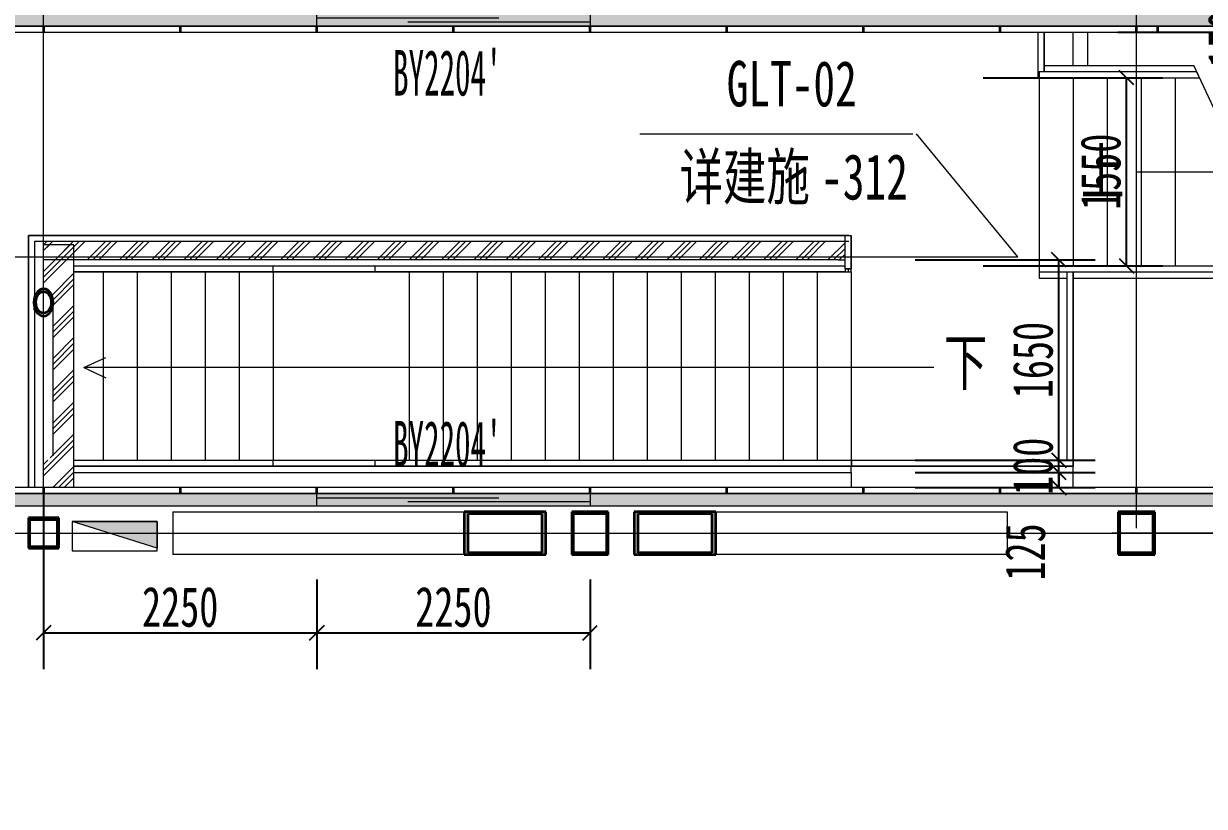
# Model space of a CAD drawing. Header units: millimetres. Extents: x 124696 to 347024, y 412631 to 564609.
# Drawn here: x 163007 to 172731, y 469852 to 476297 of the extents above; entities that cross this region are included whole.
import ezdxf

# ---------------------------------------------------------------- set-up
doc = ezdxf.new("R2010")
doc.units = ezdxf.units.MM
doc.header["$LTSCALE"] = 1500
doc.header["$MEASUREMENT"] = 0
doc.linetypes.add('二层平面图$0$划线 1mm', pattern=[2, 1, -1])
doc.linetypes.add('二层平面图$0$轴网线_12_3_3_3 mm', pattern=[21, 12, -3, 3, -3])
doc.layers.add('0-建筑底图', color=7, linetype='Continuous')
for name, color, linetype, lineweight in [('二层平面图$0$0-1', 7, 'Continuous', 5), ('二层平面图$0$A-FLOR-HRAL', 71, 'Continuous', 9), ('二层平面图$0$A-FLOR-STRS', 51, 'Continuous', 9), ('二层平面图$0$A-FLOR-STRS-IDEN-1', 2, 'Continuous', 15), ('二层平面图$0$A-FLOR-STRS-TXT', 51, 'Continuous', 9), ('二层平面图$0$A-LINE', 7, 'Continuous', 9), ('二层平面图$0$A-ROOF', 241, 'Continuous', 9), ('二层平面图$0$A-ROOF-GRID', 8, 'Continuous', 9), ('二层平面图$0$A-WALL-2', 170, 'Continuous', 20), ('二层平面图$0$A-WALL-CURT-PANEL-2', 7, 'Continuous', 9), ('二层平面图$0$A-WALL-CURT-PANEL-3', 140, 'Continuous', 9), ('二层平面图$0$A-WALL-CURT-STILE-2', 7, 'Continuous', 9), ('二层平面图$0$A-WALL-CURT-STILE-3', 7, 'Continuous', 9), ('二层平面图$0$A-WINDOW', 51, 'Continuous', 9), ('二层平面图$0$A-WINDOW-2', 51, '二层平面图$0$划线 1mm', 9), ('二层平面图$0$A-WINDOW-IDEN', 53, 'Continuous', 15), ('二层平面图$0$ANNO-DIMS', 3, 'Continuous', 15), ('二层平面图$0$ANNO-DOTE-1', 10, '二层平面图$0$轴网线_12_3_3_3 mm', 15), ('二层平面图$0$ANNO-TEXT', 7, 'Continuous', 15), ('二层平面图$0$E-FIRE-EQPM', 3, 'Continuous', 9), ('二层平面图$0$FLOR-PATT', 99, 'Continuous', 9), ('二层平面图$0$S-BEAM', 4, 'Continuous', 9), ('二层平面图$0$S-BEAM-1', 7, 'Continuous', 9), ('二层平面图$0$S-BEAM-2', 130, 'Continuous', 35), ('二层平面图$0$S-COLU-1', 250, 'Continuous', 5), ('二层平面图$0$S-COLU-2', 130, 'Continuous', 35), ('二层平面图$0$WALL-HATCH', 252, 'Continuous', 9)]:
    doc.layers.add(name, color=color, linetype=linetype, lineweight=lineweight)
doc.styles.add('二层平面图$0$黑体', font='simhei.ttf', dxfattribs={"width": 0.7, "height": 375})
doc.styles.add('二层平面图$0$黑体_5', font='simhei.ttf', dxfattribs={"width": 0.7, "height": 330})
doc.styles.add('二层平面图$0$黑体_6', font='simhei.ttf', dxfattribs={"width": 0.5, "height": 375})
doc.styles.add('二层平面图$0$黑体_B', font='', dxfattribs={"width": 0.7, "height": 375})
doc.styles.get('二层平面图$0$黑体_B').set_extended_font_data('SimHei', bold=True)
doc.dimstyles.new('二层平面图$0$直线_2_2mm_黑体_引线_文字在上', dxfattribs={"dimscale": 304.8, "dimtxt": 412.811453, "dimasz": 0.393701, "dimexe": 0.984252, "dimexo": 0.0625, "dimgap": 0.147638, "dimtad": 1, "dimdec": 0, "dimzin": 0, "dimdsep": 46, "dimtxsty": '二层平面图$0$黑体_5', "dimblk1": '二层平面图$0$_Oblique', "dimblk2": '二层平面图$0$_Oblique', "dimsah": 1, "dimcen": 0.09, "dimazin": 0, "dimtfac": 1, "dimtdec": 4, "dimtix": 1, "dimtmove": 0, "dimatfit": 3, "dimfxl": 3.937008, "dimfxlon": 1, "dimtvp": 1, "dimtolj": 1, "dimtzin": 0, "dimarcsym": 2})
doc.dimstyles.new('二层平面图$0$直线_2_2mm_黑体_引线_文字在上_2', dxfattribs={"dimscale": 304.8, "dimtxt": 412.811453, "dimasz": 0.393701, "dimexe": 0.984252, "dimexo": 0.0625, "dimgap": 0.147638, "dimtad": 1, "dimdec": 0, "dimzin": 0, "dimdsep": 46, "dimtxsty": '二层平面图$0$黑体_5', "dimblk1": '二层平面图$0$_Oblique', "dimblk2": '二层平面图$0$_Oblique', "dimsah": 1, "dimcen": 0.09, "dimazin": 0, "dimtfac": 1, "dimtdec": 4, "dimtix": 1, "dimtmove": 2, "dimatfit": 3, "dimfxl": 3.937008, "dimfxlon": 1, "dimtvp": 1, "dimtolj": 1, "dimtzin": 0, "dimarcsym": 2})
doc.dimstyles.new('二层平面图$0$直线_2_2mm_黑体_引线_文字在上_3', dxfattribs={"dimscale": 304.8, "dimtxt": 412.811453, "dimasz": 0.393701, "dimexe": 0.984252, "dimexo": 0.0625, "dimgap": 0.147638, "dimtad": 1, "dimdec": 0, "dimzin": 0, "dimdsep": 46, "dimtxsty": '二层平面图$0$黑体_5', "dimblk1": '二层平面图$0$_Oblique', "dimblk2": '二层平面图$0$_Oblique', "dimsah": 1, "dimcen": 0.09, "dimazin": 0, "dimtfac": 1, "dimtdec": 4, "dimtix": 1, "dimtmove": 0, "dimatfit": 3, "dimfxl": 3.937008, "dimfxlon": 1, "dimtvp": 1, "dimtolj": 1, "dimtzin": 0, "dimarcsym": 2})
pattern_1 = [(45, (0, 0), (-132.5825, 132.5825), []), (45, (46.88, 0), (0, 265.165), []), (45, (-46.88, 0), (0, 265.165), [])]

# ---------------------------------------------------------------- blocks, each defined once
blk = doc.blocks.new('二层平面图$0$S-梁-钢-箱形1 - _-300x350x14x14-V38-104-2F')
at = {"layer": '二层平面图$0$S-BEAM-1'}
h = blk.add_hatch(color=256, dxfattribs=at)
h.paths.add_polyline_path([(23535.4, 15575), (23535.4, 15925), (22864.6, 15925), (22864.6, 15575)])
h.paths.add_polyline_path([(23504.1, 15589), (22895.9, 15589), (22895.9, 15911), (23504.1, 15911), (23504.1, 15614)])
for p, q in [((23535.4, 15925), (25935.4, 15925)), ((25935.4, 15575), (23535.4, 15575))]:
    blk.add_line(p, q, dxfattribs=at)
at = {"layer": '二层平面图$0$S-BEAM-2'}
for p, q in [((23535.4, 15925), (22864.6, 15925)), ((22864.6, 15925), (22864.6, 15575)), ((22895.9, 15589), (22895.9, 15911)), ((22895.9, 15911), (23504.1, 15911)), ((23504.1, 15911), (23504.1, 15589)), ((23535.4, 15575), (23535.4, 15925)), ((22864.6, 15575), (23535.4, 15575)), ((23504.1, 15589), (22895.9, 15589))]:
    blk.add_line(p, q, dxfattribs=at)
blk = doc.blocks.new('二层平面图$0$S-梁-钢-箱形1 - _-300x350x14x14-V39-104-2F')
at = {"layer": '二层平面图$0$S-BEAM-1'}
h = blk.add_hatch(color=256, dxfattribs=at)
h.paths.add_polyline_path([(22135.4, 15575), (22135.4, 15925), (21464.6, 15925), (21464.6, 15575)])
h.paths.add_polyline_path([(22104.1, 15589), (21495.9, 15589), (21495.9, 15911), (22104.1, 15911), (22104.1, 15614)])
for p, q in [((19064.6, 15925), (21464.6, 15925)), ((21464.6, 15575), (19064.6, 15575))]:
    blk.add_line(p, q, dxfattribs=at)
at = {"layer": '二层平面图$0$S-BEAM-2'}
for p, q in [((22135.4, 15925), (21464.6, 15925)), ((21464.6, 15925), (21464.6, 15575)), ((21495.9, 15589), (21495.9, 15911)), ((21495.9, 15911), (22104.1, 15911)), ((22104.1, 15911), (22104.1, 15589)), ((22135.4, 15575), (22135.4, 15925)), ((21464.6, 15575), (22135.4, 15575)), ((22104.1, 15589), (21495.9, 15589))]:
    blk.add_line(p, q, dxfattribs=at)
blk = doc.blocks.new('二层平面图$0$S-梁-钢-圆管 - P-159x16-2198884-104-2F')
at = {"layer": '二层平面图$0$S-BEAM-1'}
h = blk.add_hatch(color=256, dxfattribs=at)
h.paths.add_polyline_path([(18000, 17537.6), (18017.7, 17540.4), (18034.5, 17548.7), (18049.6, 17562.1), (18062.2, 17579.9), (18071.6, 17601.2), (18077.5, 17625), (18079.5, 17650), (18077.5, 17675), (18071.6, 17698.8), (18062.2, 17720.1), (18049.6, 17737.9), (18034.5, 17751.3), (18017.7, 17759.6), (18000, 17762.4), (17982.3, 17759.6), (17965.5, 17751.3), (17950.4, 17737.9), (17937.8, 17720.1), (17928.4, 17698.8), (17922.5, 17675), (17920.5, 17650), (17922.5, 17625), (17928.4, 17601.2), (17937.8, 17579.9), (17950.4, 17562.1), (17965.5, 17548.7), (17982.3, 17540.4)])
h.paths.add_polyline_path([(18000, 17560.2), (17985.9, 17562.4), (17972.4, 17569.1), (17960.4, 17579.8), (17950.4, 17594), (17942.8, 17611), (17938.1, 17630), (17936.5, 17650), (17938.1, 17670), (17942.8, 17689), (17950.4, 17706), (17960.4, 17720.2), (17972.4, 17730.9), (17985.9, 17737.6), (18000, 17739.8), (18014.1, 17737.6), (18027.6, 17730.9), (18039.6, 17720.2), (18049.6, 17706), (18057.2, 17689), (18061.9, 17670), (18063.5, 17650), (18061.9, 17630), (18057.2, 17611), (18049.6, 17594), (18039.6, 17579.8), (18027.6, 17569.1), (18014.1, 17562.4)])
for p, q in [((17920.5, 17650), (17920.5, 17586.5)), ((18079.5, 16386.5), (18079.5, 17650))]:
    blk.add_line(p, q, dxfattribs=at)
at = {"layer": '二层平面图$0$S-BEAM-2', "flags": 128}
for points in [[(18079.5, 17650), (18077.5, 17675), (18071.6, 17698.8), (18062.2, 17720.1), (18049.6, 17737.9), (18034.5, 17751.3), (18017.7, 17759.6), (18000, 17762.4), (17982.3, 17759.6), (17965.5, 17751.3), (17950.4, 17737.9), (17937.8, 17720.1), (17928.4, 17698.8), (17922.5, 17675), (17920.5, 17650)], [(17936.5, 17650), (17938.1, 17670), (17942.8, 17689), (17950.4, 17706), (17960.4, 17720.2), (17972.4, 17730.9), (17985.9, 17737.6), (18000, 17739.8), (18014.1, 17737.6), (18027.6, 17730.9), (18039.6, 17720.2), (18049.6, 17706), (18057.2, 17689), (18061.9, 17670), (18063.5, 17650)], [(17920.5, 17650), (17922.5, 17625), (17928.4, 17601.2), (17937.8, 17579.9), (17950.4, 17562.1), (17965.5, 17548.7), (17982.3, 17540.4), (18000, 17537.6), (18017.7, 17540.4), (18034.5, 17548.7), (18049.6, 17562.1), (18062.2, 17579.9), (18071.6, 17601.2), (18077.5, 17625), (18079.5, 17650)], [(18063.5, 17650), (18061.9, 17630), (18057.2, 17611), (18049.6, 17594), (18039.6, 17579.8), (18027.6, 17569.1), (18014.1, 17562.4), (18000, 17560.2), (17985.9, 17562.4), (17972.4, 17569.1), (17960.4, 17579.8), (17950.4, 17594), (17942.8, 17611), (17938.1, 17630), (17936.5, 17650)]]:
    blk.add_lwpolyline(points, dxfattribs=at)
blk = doc.blocks.new('二层平面图$0$SHS-Structure-Center_rvt-1-104-2F')
at = {"layer": '二层平面图$0$S-COLU-1'}
h = blk.add_hatch(color=256, dxfattribs=at)
h.paths.add_polyline_path([(18125, 15625), (18125, 15875), (17875, 15875), (17875, 15625)])
h.paths.add_polyline_path([(18113, 15637), (17887, 15637), (17887, 15863), (18113, 15863)])
h = blk.add_hatch(color=256, dxfattribs=at)
h.paths.add_polyline_path([(22650, 15575), (22650, 15925), (22350, 15925), (22350, 15575)])
h.paths.add_polyline_path([(22636, 15589), (22364, 15589), (22364, 15911), (22636, 15911), (22636, 15614)])
h = blk.add_hatch(color=256, dxfattribs=at)
h.paths.add_polyline_path([(27150, 15575), (27150, 15925), (26850, 15925), (26850, 15575)])
h.paths.add_polyline_path([(27136, 15589), (26864, 15589), (26864, 15911), (27136, 15911), (27136, 15614)])
at = {"layer": '二层平面图$0$S-COLU-2'}
for p, q in [((18125, 15875), (17875, 15875)), ((17875, 15875), (17875, 15625)), ((17887, 15863), (18113, 15863)), ((17887, 15637), (17887, 15863)), ((18113, 15863), (18113, 15637)), ((18125, 15625), (18125, 15875)), ((22650, 15925), (22350, 15925)), ((22350, 15925), (22350, 15575)), ((22364, 15911), (22636, 15911)), ((22364, 15589), (22364, 15911)), ((22636, 15911), (22636, 15589)), ((22650, 15575), (22650, 15925)), ((27150, 15925), (26850, 15925)), ((26850, 15925), (26850, 15575)), ((26864, 15911), (27136, 15911)), ((26864, 15589), (26864, 15911)), ((27136, 15911), (27136, 15589)), ((27150, 15575), (27150, 15925)), ((17875, 15625), (18125, 15625)), ((18113, 15637), (17887, 15637)), ((22350, 15575), (22650, 15575)), ((22636, 15589), (22364, 15589)), ((26850, 15575), (27150, 15575)), ((27136, 15589), (26864, 15589))]:
    blk.add_line(p, q, dxfattribs=at)
at = {"layer": '二层平面图$0$S-BEAM'}
for name in ['二层平面图$0$S-梁-钢-圆管 - P-159x16-2198884-104-2F', '二层平面图$0$S-梁-钢-箱形1 - _-300x350x14x14-V39-104-2F', '二层平面图$0$S-梁-钢-箱形1 - _-300x350x14x14-V38-104-2F']:
    blk.add_blockref(name, (0, 0), dxfattribs=at)
blk = doc.blocks.new('二层平面图$0$顶部扶栏类型 - 顶部扶栏_内部_-2835096-104-2F')
at = {"layer": '二层平面图$0$A-FLOR-HRAL'}
for p, q in [((18250, 16350), (19890, 16350)), ((19890, 16300), (19890, 16350)), ((19890, 16350), (20730, 16350)), ((20730, 16300), (20730, 16350)), ((20730, 16350), (24650, 16350)), ((24650, 16350), (24650, 16300)), ((19890, 16300), (18250, 16300)), ((20730, 16300), (19890, 16300)), ((24650, 16300), (20730, 16300))]:
    blk.add_line(p, q, dxfattribs=at)
blk = doc.blocks.new('二层平面图$0$顶部扶栏类型 - 顶部扶栏_内部_-V35-104-2F')
at = {"layer": '二层平面图$0$A-FLOR-HRAL'}
for p, q in [((18250, 16350), (19890, 16350)), ((19890, 16350), (20730, 16350)), ((20730, 16350), (24650, 16350)), ((24650, 16350), (24650, 16300)), ((18250, 16300), (19890, 16300)), ((19890, 16300), (20730, 16300)), ((20730, 16300), (24650, 16300))]:
    blk.add_line(p, q, dxfattribs=at)
blk = doc.blocks.new('二层平面图$0$顶部扶栏类型 - 顶部扶栏_内部_-2835114-104-2F')
at = {"layer": '二层平面图$0$A-FLOR-HRAL'}
for p, q in [((24600, 18200), (24650, 18200)), ((24600, 17925), (24600, 18200)), ((24650, 18200), (24650, 17925)), ((18250, 17950), (19890, 17950)), ((19890, 17900), (18250, 17900)), ((19890, 17900), (19890, 17950)), ((19890, 17950), (20730, 17950)), ((20730, 17900), (19890, 17900)), ((20730, 17900), (20730, 17950)), ((20730, 17950), (24600, 17950)), ((24600, 17900), (20730, 17900)), ((24650, 17925), (24600, 17925)), ((24600, 17925), (24600, 17900))]:
    blk.add_line(p, q, dxfattribs=at)
blk = doc.blocks.new('二层平面图$0$顶部扶栏类型 - 顶部扶栏_内部_-V36-104-2F')
at = {"layer": '二层平面图$0$A-FLOR-HRAL'}
for p, q in [((24600, 18200), (24650, 18200)), ((24600, 17925), (24600, 18200)), ((24650, 17925), (24650, 18200)), ((18250, 17950), (19890, 17950)), ((18250, 17900), (19890, 17900)), ((19890, 17950), (20730, 17950)), ((19890, 17900), (20730, 17900)), ((20730, 17950), (24600, 17950)), ((20730, 17900), (24625, 17900)), ((24600, 17925), (24650, 17925)), ((24625, 17925), (24625, 17900))]:
    blk.add_line(p, q, dxfattribs=at)
blk = doc.blocks.new('二层平面图$0$系统嵌板 - 白色艾特板-12946034-104-2F')
at = {"layer": '二层平面图$0$A-WALL-CURT-PANEL-3'}
for p, q in [((556.5, 0), (-560.5, 0)), ((-560.5, 0), (-560.5, -50)), ((556.5, -50), (556.5, 0)), ((-560.5, -50), (556.5, -50))]:
    blk.add_line(p, q, dxfattribs=at)
blk = doc.blocks.new('二层平面图$0$系统嵌板 - 白色艾特板-12946023-104-2F')
at = {"layer": '二层平面图$0$A-WALL-CURT-PANEL-3'}
for p, q in [((556.5, 0), (-560.5, 0)), ((-560.5, 0), (-560.5, -50)), ((556.5, -50), (556.5, 0)), ((-560.5, -50), (556.5, -50))]:
    blk.add_line(p, q, dxfattribs=at)
blk = doc.blocks.new('二层平面图$0$系统嵌板 - 白色艾特板-12945959-104-2F')
at = {"layer": '二层平面图$0$A-WALL-CURT-PANEL-3'}
for p, q in [((556.5, 0), (-560.5, 0)), ((-560.5, 0), (-560.5, -50)), ((556.5, -50), (556.5, 0)), ((-560.5, -50), (556.5, -50))]:
    blk.add_line(p, q, dxfattribs=at)
blk = doc.blocks.new('二层平面图$0$系统嵌板 - 白色艾特板-12946076-104-2F')
at = {"layer": '二层平面图$0$A-WALL-CURT-PANEL-3'}
for p, q in [((556.5, 0), (-560.5, 0)), ((-560.5, 0), (-560.5, -50)), ((556.5, -50), (556.5, 0)), ((-560.5, -50), (556.5, -50))]:
    blk.add_line(p, q, dxfattribs=at)
blk = doc.blocks.new('二层平面图$0$系统嵌板 - 白色艾特板-12946067-104-2F')
at = {"layer": '二层平面图$0$A-WALL-CURT-PANEL-3'}
for p, q in [((556.5, 0), (-560.5, 0)), ((-560.5, 0), (-560.5, -50)), ((556.5, -50), (556.5, 0)), ((-560.5, -50), (556.5, -50))]:
    blk.add_line(p, q, dxfattribs=at)
blk = doc.blocks.new('二层平面图$0$系统嵌板 - 白色艾特板-12946066-104-2F')
at = {"layer": '二层平面图$0$A-WALL-CURT-PANEL-3'}
for p, q in [((556.5, 0), (-560.5, 0)), ((-560.5, 0), (-560.5, -50)), ((556.5, -50), (556.5, 0)), ((-560.5, -50), (556.5, -50))]:
    blk.add_line(p, q, dxfattribs=at)
blk = doc.blocks.new('二层平面图$0$顶部扶栏类型 - 顶部扶栏_内部_-3025966-104-2F')
at = {"layer": '二层平面图$0$A-FLOR-HRAL'}
for p, q in [((26430, 16350), (26430, 17900)), ((26480, 17900), (26480, 16300)), ((24654, 16300), (24654, 16350)), ((24654, 16350), (26430, 16350)), ((26480, 16300), (24654, 16300))]:
    blk.add_line(p, q, dxfattribs=at)
blk = doc.blocks.new('二层平面图$0$顶部扶栏类型 - 顶部扶栏_内部_-V97-104-2F')
at = {"layer": '二层平面图$0$A-FLOR-HRAL'}
for p, q in [((26430, 16350), (26430, 17900)), ((26480, 16300), (26480, 17900)), ((24654, 16350), (24654, 16300)), ((24654, 16350), (26430, 16350)), ((24654, 16300), (26480, 16300))]:
    blk.add_line(p, q, dxfattribs=at)
blk = doc.blocks.new('二层平面图$0$系统嵌板 - 白色艾特板-12945317-104-2F')
at = {"layer": '二层平面图$0$A-WALL-CURT-PANEL-3'}
for p, q in [((385.5, 0), (-556.5, 0)), ((-556.5, 0), (-556.5, -50)), ((385.5, -50), (385.5, 0)), ((-556.5, -50), (385.5, -50))]:
    blk.add_line(p, q, dxfattribs=at)
blk = doc.blocks.new('二层平面图$0$系统嵌板 - 白色艾特板-12945366-104-2F')
at = {"layer": '二层平面图$0$A-WALL-CURT-PANEL-3'}
for p, q in [((558.5, 0), (-558.5, 0)), ((-558.5, 0), (-558.5, -50)), ((558.5, -50), (558.5, 0)), ((-558.5, -50), (558.5, -50))]:
    blk.add_line(p, q, dxfattribs=at)
blk = doc.blocks.new('二层平面图$0$系统嵌板 - 白色艾特板-12945409-104-2F')
at = {"layer": '二层平面图$0$A-WALL-CURT-PANEL-3'}
for p, q in [((558.5, 0), (-558.5, 0)), ((-558.5, 0), (-558.5, -50)), ((558.5, -50), (558.5, 0)), ((-558.5, -50), (558.5, -50))]:
    blk.add_line(p, q, dxfattribs=at)
blk = doc.blocks.new('二层平面图$0$矩形竖梃 - 8 x 50 mm 蜂窝铝板幕墙开缝-12946053-104-2F')
at = {"layer": '二层平面图$0$A-WALL-CURT-STILE-3'}
for p, q in [((-4, 50), (4, 50)), ((-4, 0), (-4, 50)), ((4, 0), (-4, 0)), ((4, 50), (4, 0))]:
    blk.add_line(p, q, dxfattribs=at)
blk = doc.blocks.new('二层平面图$0$矩形竖梃 - 8 x 50 mm 蜂窝铝板幕墙开缝-12945343-104-2F')
at = {"layer": '二层平面图$0$A-WALL-CURT-STILE-3'}
for p, q in [((-4, 50), (4, 50)), ((-4, 0), (-4, 50)), ((4, 0), (-4, 0)), ((4, 50), (4, 0))]:
    blk.add_line(p, q, dxfattribs=at)
blk = doc.blocks.new('二层平面图$0$系统嵌板 - 白色艾特板-12945405-104-2F')
at = {"layer": '二层平面图$0$A-WALL-CURT-PANEL-3'}
for p, q in [((273, 0), (-273, 0)), ((-273, 0), (-273, -50)), ((273, -50), (273, 0)), ((-273, -50), (273, -50))]:
    blk.add_line(p, q, dxfattribs=at)
blk = doc.blocks.new('二层平面图$0$顶部扶栏类型 - 顶部扶栏_内部_-5228973-104-2F')
at = {"layer": '二层平面图$0$A-FLOR-HRAL'}
for p, q in [((17875, 16125), (17875, 18000)), ((17925, 18000), (17925, 16125)), ((17925, 16125), (17875, 16125))]:
    blk.add_line(p, q, dxfattribs=at)
blk = doc.blocks.new('二层平面图$0$顶部扶栏类型 - 顶部扶栏_内部_-V153-104-2F')
at = {"layer": '二层平面图$0$A-FLOR-HRAL'}
for p, q in [((17875, 18000), (17875, 16125)), ((17925, 18000), (17925, 16125)), ((17925, 16125), (17875, 16125))]:
    blk.add_line(p, q, dxfattribs=at)
blk = doc.blocks.new('二层平面图$0$顶部扶栏类型 - 顶部扶栏_内部_-5229092-104-2F')
at = {"layer": '二层平面图$0$A-FLOR-HRAL'}
for p, q in [((17875, 18200), (24630, 18200)), ((17875, 18000), (17875, 18200)), ((24630, 18150), (17925, 18150)), ((17925, 18150), (17925, 18000))]:
    blk.add_line(p, q, dxfattribs=at)
blk = doc.blocks.new('二层平面图$0$顶部扶栏类型 - 顶部扶栏_内部_-V154-104-2F')
at = {"layer": '二层平面图$0$A-FLOR-HRAL'}
for p, q in [((17875, 18200), (17875, 18000)), ((24630, 18200), (17875, 18200)), ((17925, 18150), (17925, 18000)), ((24630, 18150), (17925, 18150))]:
    blk.add_line(p, q, dxfattribs=at)
blk = doc.blocks.new('二层平面图$0$系统嵌板 - 白色艾特板-12946065-104-2F')
at = {"layer": '二层平面图$0$A-WALL-CURT-PANEL-3'}
for p, q in [((556.5, 0), (-560.5, 0)), ((-560.5, 0), (-560.5, -50)), ((556.5, -50), (556.5, 0)), ((-560.5, -50), (556.5, -50))]:
    blk.add_line(p, q, dxfattribs=at)
blk = doc.blocks.new('二层平面图$0$系统嵌板 - 白色艾特板-12946036-104-2F')
at = {"layer": '二层平面图$0$A-WALL-CURT-PANEL-3'}
for p, q in [((556.5, 0), (-560.5, 0)), ((-560.5, 0), (-560.5, -50)), ((556.5, -50), (556.5, 0)), ((-560.5, -50), (556.5, -50))]:
    blk.add_line(p, q, dxfattribs=at)
blk = doc.blocks.new('二层平面图$0$矩形竖梃 - 8 x 50 mm 蜂窝铝板幕墙开缝-12946020-104-2F')
at = {"layer": '二层平面图$0$A-WALL-CURT-STILE-3'}
for p, q in [((-4, 50), (4, 50)), ((-4, 0), (-4, 50)), ((4, 0), (-4, 0)), ((4, 50), (4, 0))]:
    blk.add_line(p, q, dxfattribs=at)
blk = doc.blocks.new('二层平面图$0$矩形竖梃 - 8 x 50 mm 蜂窝铝板幕墙开缝-12945953-104-2F')
at = {"layer": '二层平面图$0$A-WALL-CURT-STILE-3'}
for p, q in [((-4, 50), (4, 50)), ((-4, 0), (-4, 50)), ((4, 0), (-4, 0)), ((4, 50), (4, 0))]:
    blk.add_line(p, q, dxfattribs=at)
blk = doc.blocks.new('二层平面图$0$顶部扶栏类型 - 顶部扶栏_内部_-6947601-104-2F')
at = {"layer": '二层平面图$0$A-FLOR-HRAL'}
for p, q in [((26190, 19875), (26240, 19875)), ((26190, 19500), (26190, 19875)), ((26240, 19875), (26240, 19550)), ((26200, 19500), (26190, 19500))]:
    blk.add_line(p, q, dxfattribs=at)
blk = doc.blocks.new('二层平面图$0$顶部扶栏类型 - 顶部扶栏_内部_-V180-104-2F')
at = {"layer": '二层平面图$0$A-FLOR-HRAL'}
for p, q in [((26190, 19875), (26240, 19875)), ((26190, 19500), (26190, 19875)), ((26240, 19550), (26240, 19875)), ((26190, 19500), (26200, 19500))]:
    blk.add_line(p, q, dxfattribs=at)
blk = doc.blocks.new('二层平面图$0$顶部扶栏类型 - 顶部扶栏_内部_-6972312-104-2F')
at = {"layer": '二层平面图$0$A-FLOR-HRAL'}
for p, q in [((26200, 19550), (26200, 19500)), ((26200, 19550), (27495.3, 19550)), ((27518.6, 19500), (27495.3, 19550)), ((26200, 19500), (27518.6, 19500))]:
    blk.add_line(p, q, dxfattribs=at)
blk = doc.blocks.new('二层平面图$0$顶部扶栏类型 - 顶部扶栏_内部_-6972324-104-2F')
at = {"layer": '二层平面图$0$A-FLOR-HRAL'}
for p, q in [((26200, 17950), (26200, 17900)), ((26200, 17950), (28241.4, 17950)), ((26200, 17900), (28264.7, 17900)), ((28264.7, 17900), (28241.4, 17950))]:
    blk.add_line(p, q, dxfattribs=at)
blk = doc.blocks.new('二层平面图$0$吊顶收边 - 吊顶收边-12102190-104-2F')
at = {"layer": '二层平面图$0$A-ROOF-GRID'}
h = blk.add_hatch(dxfattribs=at)
h.set_pattern_fill('FP_47', color=256, style=0, pattern_type=2)
h.set_pattern_definition(pattern_1)
h.paths.add_polyline_path([(18250, 16125), (18250, 18125), (18000, 18125), (18000, 17762.4), (18020.6, 17758.2), (18034.5, 17751.3), (18049.6, 17737.8), (18063.5, 17717.1), (18071.6, 17698.8), (18077.9, 17670), (18079.5, 17630), (18078.8, 16440.8), (18074.9, 16413.7), (18066.4, 16388.8), (18053.9, 16367.5), (18037.9, 16351.3), (18017.7, 16340.7), (18000, 16337.4), (18000, 16125), (18246.3, 16125)])
at = {"layer": '二层平面图$0$A-LINE'}
for p, q in [((18250, 18125), (18000, 18125)), ((18000, 17762.4), (18000, 18125)), ((18250, 16125), (18250, 18125)), ((18000, 16125), (18000, 16337.4))]:
    blk.add_line(p, q, dxfattribs=at)
blk = doc.blocks.new('二层平面图$0$系统嵌板 - 白色艾特板-12945367-104-2F')
at = {"layer": '二层平面图$0$A-WALL-CURT-PANEL-3'}
for p, q in [((83.5, 0), (-83.5, 0)), ((-83.5, 0), (-83.5, -50)), ((83.5, -50), (83.5, 0)), ((-83.5, -50), (83.5, -50))]:
    blk.add_line(p, q, dxfattribs=at)
blk = doc.blocks.new('二层平面图$0$A-金属百叶 - BY2204_-12935238-104-2F')
at = {"layer": '二层平面图$0$A-WINDOW'}
for p, q in [((-1125, -50), (-1125, 50)), ((1125, 50), (1125, -50))]:
    blk.add_line(p, q, dxfattribs=at)
at = {"layer": '二层平面图$0$A-WINDOW-2'}
for p, q in [((-1125, 16.7), (1125, 16.7)), ((1125, -16.7), (-1125, -16.7))]:
    blk.add_line(p, q, dxfattribs=at)
blk = doc.blocks.new('二层平面图$0$系统嵌板 - 白色艾特板-12945975-104-2F')
at = {"layer": '二层平面图$0$A-WALL-CURT-PANEL-3'}
for p, q in [((556.5, 0), (-560.5, 0)), ((-560.5, 0), (-560.5, -50)), ((556.5, -50), (556.5, 0)), ((-560.5, -50), (556.5, -50))]:
    blk.add_line(p, q, dxfattribs=at)
blk = doc.blocks.new('二层平面图$0$国标_带灭火器箱组合式消防柜-乙型-左 - 1800x700x180 2-7042706-104-2F')
at = {"layer": '二层平面图$0$E-FIRE-EQPM'}
blk.add_hatch(color=256, dxfattribs=at).paths.add_polyline_path([(-350, 120), (-350, -99.8), (350, -99.8), (302, -84.8)])
for p, q in [((350, 140.2), (-350, 140.2)), ((-350, 140.2), (-350, -99.8)), ((-350, -99.8), (-350, 120)), ((-350, 120), (350, -99.8)), ((350, -99.8), (350, 140.2)), ((350, -99.8), (-350, -99.8)), ((-350, -99.8), (350, -99.8))]:
    blk.add_line(p, q, dxfattribs=at)
blk = doc.blocks.new('二层平面图$0$标记_楼梯_楼梯编号 - 标记_楼梯_楼梯编号-5308739-104-2F')
at = {"layer": '二层平面图$0$A-FLOR-STRS-IDEN-1'}
blk.add_line((-7.493, 0), (7.507, 0), dxfattribs=at)
blk = doc.blocks.new('二层平面图$0$_Oblique')
at = {"color": 0, "linetype": 'ByBlock', "lineweight": -2}
blk.add_line((-0.5, -0.5), (0.5, 0.5), dxfattribs=at)
blk = doc.blocks.new('*D2306')
at = {"layer": '二层平面图$0$ANNO-DIMS', "color": 0, "lineweight": -2, "transparency": 16777216}
for p, q in [((25178.9, 16250), (26659.8, 16250)), ((26359.8, 16125), (26359.8, 16250)), ((25178.9, 16125), (26659.8, 16125))]:
    blk.add_line(p, q, dxfattribs=at)
at = {"layer": '二层平面图$0$ANNO-DIMS', "color": 0, "lineweight": -2, "transparency": 16777216, "xscale": 120, "yscale": 120, "zscale": 120}
for p, rotation in [((26359.8, 16250), 90), ((26359.8, 16125), 270)]:
    blk.add_blockref('二层平面图$0$_Oblique', p, dxfattribs=dict(at, rotation=rotation))
at = {"layer": '二层平面图$0$ANNO-DIMS', "color": 0, "transparency": 16777216, "insert": (25917.6, 15358.8), "char_height": 330, "width": 604.817, "attachment_point": 1, "rotation": 90, "line_spacing_factor": 0.872751, "style": '二层平面图$0$黑体_5'}
blk.add_mtext('\\A1;125', dxfattribs=at)
blk = doc.blocks.new('*D2307')
at = {"layer": '二层平面图$0$ANNO-DIMS', "color": 0, "lineweight": -2, "transparency": 16777216}
for p, q in [((26359.8, 16350), (26359.8, 16470)), ((25178.9, 16350), (26659.8, 16350)), ((26359.8, 16250), (26359.8, 16350)), ((25178.9, 16250), (26659.8, 16250)), ((26359.8, 16250), (26359.8, 16130))]:
    blk.add_line(p, q, dxfattribs=at)
at = {"layer": '二层平面图$0$ANNO-DIMS', "color": 0, "lineweight": -2, "transparency": 16777216, "xscale": 120, "yscale": 120, "zscale": 120}
for p, rotation in [((26359.8, 16350), 270), ((26359.8, 16250), 90)]:
    blk.add_blockref('二层平面图$0$_Oblique', p, dxfattribs=dict(at, rotation=rotation))
at = {"layer": '二层平面图$0$ANNO-DIMS', "color": 0, "transparency": 16777216, "insert": (26148, 16300), "char_height": 330, "width": 604.817, "attachment_point": 5, "rotation": 90, "style": '二层平面图$0$黑体_5'}
blk.add_mtext('\\A1;100', dxfattribs=at)
blk = doc.blocks.new('*D2308')
at = {"layer": '二层平面图$0$ANNO-DIMS', "color": 0, "lineweight": -2, "transparency": 16777216}
for p, q in [((25178.9, 18000), (26659.8, 18000)), ((26359.8, 16350), (26359.8, 18000)), ((25178.9, 16350), (26659.8, 16350))]:
    blk.add_line(p, q, dxfattribs=at)
at = {"layer": '二层平面图$0$ANNO-DIMS', "color": 0, "lineweight": -2, "transparency": 16777216, "xscale": 120, "yscale": 120, "zscale": 120}
for p, rotation in [((26359.8, 18000), 90), ((26359.8, 16350), 270)]:
    blk.add_blockref('二层平面图$0$_Oblique', p, dxfattribs=dict(at, rotation=rotation))
at = {"layer": '二层平面图$0$ANNO-DIMS', "color": 0, "transparency": 16777216, "insert": (26148, 17175), "char_height": 330, "width": 806.422, "attachment_point": 5, "rotation": 90, "style": '二层平面图$0$黑体_5'}
blk.add_mtext('\\A1;1650', dxfattribs=at)
blk = doc.blocks.new('*D2540')
at = {"layer": '二层平面图$0$ANNO-DIMS', "color": 0, "lineweight": -2, "transparency": 16777216}
for p, q in [((25736.9, 19500), (27217.9, 19500)), ((26917.9, 17950), (26917.9, 19500)), ((25736.9, 17950), (27217.9, 17950))]:
    blk.add_line(p, q, dxfattribs=at)
at = {"layer": '二层平面图$0$ANNO-DIMS', "color": 0, "lineweight": -2, "transparency": 16777216, "xscale": 120, "yscale": 120, "zscale": 120}
for p, rotation in [((26917.9, 19500), 90), ((26917.9, 17950), 270)]:
    blk.add_blockref('二层平面图$0$_Oblique', p, dxfattribs=dict(at, rotation=rotation))
at = {"layer": '二层平面图$0$ANNO-DIMS', "color": 0, "transparency": 16777216, "insert": (26706, 18725), "char_height": 330, "width": 806.422, "attachment_point": 5, "rotation": 90, "style": '二层平面图$0$黑体_5'}
blk.add_mtext('\\A1;1550', dxfattribs=at)
blk = doc.blocks.new('*D2688')
at = {"layer": '二层平面图$0$ANNO-DIMS', "color": 0, "lineweight": -2, "transparency": 16777216}
for p, q in [((26847.4, 20025), (28328.4, 20025)), ((28028.4, 19875), (28028.4, 20025)), ((26847.4, 19875), (28328.4, 19875))]:
    blk.add_line(p, q, dxfattribs=at)
at = {"layer": '二层平面图$0$ANNO-DIMS', "color": 0, "lineweight": -2, "transparency": 16777216, "xscale": 120, "yscale": 120, "zscale": 120}
for p, rotation in [((28028.4, 20025), 90), ((28028.4, 19875), 270)]:
    blk.add_blockref('二层平面图$0$_Oblique', p, dxfattribs=dict(at, rotation=rotation))
at = {"layer": '二层平面图$0$ANNO-DIMS', "color": 0, "transparency": 16777216, "insert": (27586.2, 19582.1), "char_height": 330, "width": 604.817, "attachment_point": 1, "rotation": 90, "line_spacing_factor": 0.872751, "style": '二层平面图$0$黑体_5'}
blk.add_mtext('\\A1;150', dxfattribs=at)
blk = doc.blocks.new('*D2704')
at = {"layer": '二层平面图$0$ANNO-DIMS', "color": 0, "lineweight": -2, "transparency": 16777216}
for p, q in [((18000, 16110), (18000, 14629)), ((20250, 15367.2), (20250, 14629)), ((18000, 14929), (20250, 14929))]:
    blk.add_line(p, q, dxfattribs=at)
at = {"layer": '二层平面图$0$ANNO-DIMS', "color": 0, "lineweight": -2, "transparency": 16777216, "xscale": 120, "yscale": 120, "zscale": 120, "rotation": 180}
blk.add_blockref('二层平面图$0$_Oblique', (18000, 14929), dxfattribs=at)
at = {"layer": '二层平面图$0$ANNO-DIMS', "color": 0, "lineweight": -2, "transparency": 16777216, "xscale": 120, "yscale": 120, "zscale": 120}
blk.add_blockref('二层平面图$0$_Oblique', (20250, 14929), dxfattribs=at)
at = {"layer": '二层平面图$0$ANNO-DIMS', "color": 0, "transparency": 16777216, "insert": (19125, 15140.9), "char_height": 330, "width": 806.422, "attachment_point": 5, "style": '二层平面图$0$黑体_5'}
blk.add_mtext('\\A1;2250', dxfattribs=at)
blk = doc.blocks.new('*D2705')
at = {"layer": '二层平面图$0$ANNO-DIMS', "color": 0, "lineweight": -2, "transparency": 16777216}
for p, q in [((20250, 15367.2), (20250, 14629)), ((22500, 15367.2), (22500, 14629)), ((20250, 14929), (22500, 14929))]:
    blk.add_line(p, q, dxfattribs=at)
at = {"layer": '二层平面图$0$ANNO-DIMS', "color": 0, "lineweight": -2, "transparency": 16777216, "xscale": 120, "yscale": 120, "zscale": 120, "rotation": 180}
blk.add_blockref('二层平面图$0$_Oblique', (20250, 14929), dxfattribs=at)
at = {"layer": '二层平面图$0$ANNO-DIMS', "color": 0, "lineweight": -2, "transparency": 16777216, "xscale": 120, "yscale": 120, "zscale": 120}
blk.add_blockref('二层平面图$0$_Oblique', (22500, 14929), dxfattribs=at)
at = {"layer": '二层平面图$0$ANNO-DIMS', "color": 0, "transparency": 16777216, "insert": (21375, 15140.9), "char_height": 330, "width": 806.422, "attachment_point": 5, "style": '二层平面图$0$黑体_5'}
blk.add_mtext('\\A1;2250', dxfattribs=at)
blk = doc.blocks.new('二层平面图')
at = {"layer": '二层平面图$0$FLOR-PATT'}
h = blk.add_hatch(dxfattribs=at)
h.set_pattern_fill('FP_47', color=8, style=0, pattern_type=2)
h.set_pattern_definition(pattern_1)
h.paths.add_polyline_path([(23768.7, 18000), (24600, 18000), (24600, 18150), (18000, 18150), (18000, 18000), (23423.6, 18000)])
at = {"layer": '二层平面图$0$WALL-HATCH'}
h = blk.add_hatch(dxfattribs=at)
h.set_pattern_fill('FP_73', color=8, angle=-113.578, style=0, pattern_type=2)
h.set_pattern_definition([(66.422, (35287.5, 19932.62), (0.21196, 152.88676), [26.213, -13.882, 69.19, -13.882, -42.855]), (66.422, (35287.5, 19932.62), (0.21196, 152.88676), [-123.167, 26.213, -16.642]), (113.58, (35247.58, 19932.62), (-66.51436, 0.00144), [26.213, -13.882, 69.26, -13.882, -42.855]), (113.58, (35247.58, 19932.62), (-66.51436, 0.00144), [-123.237, 26.213, -16.642]), (360, (35247.58, 19932.62), (2e-11, 152.4), [39.907, -26.604]), (360, (35280.84, 20069.78), (2e-11, 152.4), [39.907, -26.604]), (90, (35237.056, 19956.74), (-66.513, 7e-12), [12.722, -139.678]), (90, (35270.31, 20032.94), (-66.513, 7e-12), [12.722, -139.678]), (90, (35298.017, 19956.74), (-66.513, 7e-12), [12.722, -139.678]), (90, (35331.27, 20032.94), (-66.513, 7e-12), [12.722, -139.678])])
h.paths.add_polyline_path([(29800, 19925), (29800, 20025), (17675, 20025), (17675, 19925), (27910.6, 19925)])
h = blk.add_hatch(dxfattribs=at)
h.set_pattern_fill('FP_117', color=8, angle=-113.578, style=0, pattern_type=2)
h.set_pattern_definition([(66.422, (24350.444, 15982.62), (0.21196, 152.88676), [26.213, -13.882, 69.19, -13.882, -42.855]), (66.422, (24350.444, 15982.62), (0.21196, 152.88676), [-123.167, 26.213, -16.642]), (113.58, (24310.526, 15982.62), (-66.51436, 0.00144), [26.213, -13.882, 69.26, -13.882, -42.855]), (113.58, (24310.526, 15982.62), (-66.51436, 0.00144), [-123.237, 26.213, -16.642]), (360, (24310.53, 15982.62), (2e-11, 152.4), [39.907, -26.604]), (360, (24343.78, 16119.78), (2e-11, 152.4), [39.907, -26.604]), (90, (24300, 16006.74), (-66.513, 7e-12), [12.722, -139.678]), (90, (24333.26, 16082.94), (-66.513, 7e-12), [12.722, -139.678]), (90, (24360.96, 16006.74), (-66.513, 7e-12), [12.722, -139.678]), (90, (24394.22, 16082.94), (-66.513, 7e-12), [12.722, -139.678])])
h.paths.add_polyline_path([(29800, 15975), (29800, 16075), (13300, 16075), (13300, 15975), (27910.6, 15975)])
at = {"layer": '二层平面图$0$A-FLOR-STRS', "color": 8}
for p, q in [((26240, 19600), (27472, 19600)), ((26200, 19500), (26200, 17950)), ((26480, 19500), (26480, 17950)), ((26760, 19500), (26760, 17950)), ((27040, 19500), (27040, 17950)), ((27320, 19500), (27320, 17950)), ((24543.9, 18000), (24600, 18000)), ((18490, 17900), (18490, 16350)), ((18770, 17900), (18770, 16350)), ((19050, 17900), (19050, 16350)), ((19330, 17900), (19330, 16350)), ((19610, 17900), (19610, 16350)), ((19890, 17900), (19890, 16350)), ((21010, 17900), (21010, 16350)), ((21290, 17900), (21290, 16350)), ((21570, 17900), (21570, 16350)), ((21850, 17900), (21850, 16350)), ((22130, 17900), (22130, 16350)), ((22410, 17900), (22410, 16350)), ((22690, 17900), (22690, 16350)), ((22970, 17900), (22970, 16350)), ((23250, 17900), (23250, 16350)), ((23530, 17900), (23530, 16350)), ((23810, 17900), (23810, 16350)), ((24090, 17900), (24090, 16350)), ((24370, 17900), (24370, 16350)), ((24625, 17900), (24650, 17900)), ((24650, 17900), (24650, 17925)), ((24650, 17900), (24650, 16350)), ((26200, 17900), (26200, 17850)), ((26200, 17850), (26430, 17850)), ((26480, 17850), (28288, 17850)), ((18250, 16250), (19970.6, 16250)), ((19970.6, 16250), (20810.6, 16250)), ((20810.6, 16250), (24650, 16250)), ((24650, 16250), (24650, 16300))]:
    blk.add_line(p, q, dxfattribs=at)
at = {"layer": '二层平面图$0$A-FLOR-STRS-IDEN-1', "color": 8}
for p, q in [((26023.7, 18023.6), (25188.3, 19038.9)), ((17750, 18023.6), (26023.7, 18023.6))]:
    blk.add_line(p, q, dxfattribs=at)
at = {"layer": '二层平面图$0$A-FLOR-STRS-TXT', "color": 8}
blk.add_line((27800.8, 18894.9), (27472, 19600), dxfattribs=at)
at = {"layer": '二层平面图$0$A-LINE', "color": 8}
for p, q in [((26480, 19600), (26480, 19875)), ((26600, 19600), (26600, 19875)), ((27000, 18725), (28400, 18725)), ((18000, 17762.4), (18000, 18150)), ((24543.9, 18000), (18000, 18000)), ((24650, 17900), (24650, 16350)), ((18332.5, 17112.5), (18513.8, 17197)), ((25332.5, 17112.5), (18332.5, 17112.5)), ((18332.5, 17112.5), (18513.8, 17028)), ((18000, 16125), (18000, 16337.4)), ((24650, 16250), (24650, 16125)), ((26480, 16125), (26480, 16300)), ((19064.5, 15925), (19064.5, 15575)), ((25935.5, 15925), (25935.5, 15575)), ((26850, 15750), (26800, 15750)), ((27136, 15750), (26864, 15750)), ((29200, 15750), (27150, 15750))]:
    blk.add_line(p, q, dxfattribs=at)
at = {"layer": '二层平面图$0$A-WALL-2', "color": 8}
for p, q in [((17675, 19925), (29800, 19925)), ((29800, 16075), (13300, 16075)), ((13300, 15975), (29200, 15975))]:
    blk.add_line(p, q, dxfattribs=at)
at = {"layer": '二层平面图$0$ANNO-DOTE-1', "color": 8}
for p, q in [((18000, -6710.3), (18000, 106757.2)), ((27000, -6710.3), (27000, 106757.2)), ((-18896.2, 15750), (161528.2, 15750))]:
    blk.add_line(p, q, dxfattribs=at)
at = {"layer": '二层平面图$0$0-1', "color": 8}
blk.add_blockref('二层平面图$0$SHS-Structure-Center_rvt-1-104-2F', (0, 0), dxfattribs=at)
at = {"layer": '二层平面图$0$A-FLOR-HRAL', "color": 8}
for name in ['二层平面图$0$顶部扶栏类型 - 顶部扶栏_内部_-6947601-104-2F', '二层平面图$0$顶部扶栏类型 - 顶部扶栏_内部_-V180-104-2F', '二层平面图$0$顶部扶栏类型 - 顶部扶栏_内部_-6972312-104-2F', '二层平面图$0$顶部扶栏类型 - 顶部扶栏_内部_-5229092-104-2F', '二层平面图$0$顶部扶栏类型 - 顶部扶栏_内部_-V154-104-2F', '二层平面图$0$顶部扶栏类型 - 顶部扶栏_内部_-2835114-104-2F', '二层平面图$0$顶部扶栏类型 - 顶部扶栏_内部_-V36-104-2F', '二层平面图$0$顶部扶栏类型 - 顶部扶栏_内部_-5228973-104-2F', '二层平面图$0$顶部扶栏类型 - 顶部扶栏_内部_-V153-104-2F', '二层平面图$0$顶部扶栏类型 - 顶部扶栏_内部_-3025966-104-2F', '二层平面图$0$顶部扶栏类型 - 顶部扶栏_内部_-V97-104-2F', '二层平面图$0$顶部扶栏类型 - 顶部扶栏_内部_-6972324-104-2F', '二层平面图$0$顶部扶栏类型 - 顶部扶栏_内部_-2835096-104-2F', '二层平面图$0$顶部扶栏类型 - 顶部扶栏_内部_-V35-104-2F']:
    blk.add_blockref(name, (0, 0), dxfattribs=at)
at = {"layer": '二层平面图$0$A-FLOR-STRS-IDEN-1', "color": 8, "xscale": 149.9999999999999, "yscale": 149.9999999999999, "zscale": 149.9999999999999}
blk.add_blockref('二层平面图$0$标记_楼梯_楼梯编号 - 标记_楼梯_楼梯编号-5308739-104-2F', (24033.4, 19037.9), dxfattribs=at)
at = {"layer": '二层平面图$0$A-ROOF', "color": 8}
blk.add_blockref('二层平面图$0$吊顶收边 - 吊顶收边-12102190-104-2F', (0, 0), dxfattribs=at)
at = {"layer": '二层平面图$0$A-WALL-CURT-PANEL-2', "color": 8, "rotation": 180}
for name, p in [('二层平面图$0$系统嵌板 - 白色艾特板-12945405-104-2F', (17723, 19875)), ('二层平面图$0$系统嵌板 - 白色艾特板-12945366-104-2F', (18562.5, 19875)), ('二层平面图$0$系统嵌板 - 白色艾特板-12945366-104-2F', (19687.5, 19875)), ('二层平面图$0$系统嵌板 - 白色艾特板-12945409-104-2F', (20812.5, 19875)), ('二层平面图$0$系统嵌板 - 白色艾特板-12945409-104-2F', (21937.5, 19875)), ('二层平面图$0$系统嵌板 - 白色艾特板-12945366-104-2F', (23062.5, 19875)), ('二层平面图$0$系统嵌板 - 白色艾特板-12945366-104-2F', (24187.5, 19875)), ('二层平面图$0$系统嵌板 - 白色艾特板-12945366-104-2F', (25312.5, 19875)), ('二层平面图$0$系统嵌板 - 白色艾特板-12945366-104-2F', (26437.5, 19875)), ('二层平面图$0$系统嵌板 - 白色艾特板-12945367-104-2F', (27087.5, 19875)), ('二层平面图$0$系统嵌板 - 白色艾特板-12945317-104-2F', (27564.5, 19875))]:
    blk.add_blockref(name, p, dxfattribs=at)
at = {"layer": '二层平面图$0$A-WALL-CURT-PANEL-2', "color": 8}
for name, p in [('二层平面图$0$系统嵌板 - 白色艾特板-12945366-104-2F', (17437.5, 16125)), ('二层平面图$0$系统嵌板 - 白色艾特板-12946036-104-2F', (18564.5, 16125)), ('二层平面图$0$系统嵌板 - 白色艾特板-12946034-104-2F', (19689.5, 16125)), ('二层平面图$0$系统嵌板 - 白色艾特板-12946023-104-2F', (20814.5, 16125)), ('二层平面图$0$系统嵌板 - 白色艾特板-12945959-104-2F', (21939.5, 16125)), ('二层平面图$0$系统嵌板 - 白色艾特板-12946076-104-2F', (23064.5, 16125)), ('二层平面图$0$系统嵌板 - 白色艾特板-12946067-104-2F', (24189.5, 16125)), ('二层平面图$0$系统嵌板 - 白色艾特板-12946066-104-2F', (25314.5, 16125)), ('二层平面图$0$系统嵌板 - 白色艾特板-12946065-104-2F', (26439.5, 16125)), ('二层平面图$0$系统嵌板 - 白色艾特板-12945975-104-2F', (27564.5, 16125))]:
    blk.add_blockref(name, p, dxfattribs=at)
at = {"layer": '二层平面图$0$A-WALL-CURT-STILE-2', "color": 8, "extrusion": (0, 0, -1)}
for p in [(-18000, 19875), (-19125, 19875), (-20250, 19875), (-21375, 19875), (-22500, 19875), (-23625, 19875), (-24750, 19875), (-25875, 19875), (-27000, 19875), (-27175, 19875)]:
    blk.add_blockref('二层平面图$0$矩形竖梃 - 8 x 50 mm 蜂窝铝板幕墙开缝-12945343-104-2F', p, dxfattribs=at)
at = {"layer": '二层平面图$0$A-WALL-CURT-STILE-2', "color": 8, "extrusion": (0, 0, -1), "rotation": 180}
for name, p in [('二层平面图$0$矩形竖梃 - 8 x 50 mm 蜂窝铝板幕墙开缝-12945343-104-2F', (-18000, 16125)), ('二层平面图$0$矩形竖梃 - 8 x 50 mm 蜂窝铝板幕墙开缝-12946020-104-2F', (-19125, 16125)), ('二层平面图$0$矩形竖梃 - 8 x 50 mm 蜂窝铝板幕墙开缝-12946020-104-2F', (-20250, 16125)), ('二层平面图$0$矩形竖梃 - 8 x 50 mm 蜂窝铝板幕墙开缝-12945953-104-2F', (-21375, 16125)), ('二层平面图$0$矩形竖梃 - 8 x 50 mm 蜂窝铝板幕墙开缝-12945953-104-2F', (-22500, 16125)), ('二层平面图$0$矩形竖梃 - 8 x 50 mm 蜂窝铝板幕墙开缝-12946020-104-2F', (-23625, 16125)), ('二层平面图$0$矩形竖梃 - 8 x 50 mm 蜂窝铝板幕墙开缝-12946020-104-2F', (-24750, 16125)), ('二层平面图$0$矩形竖梃 - 8 x 50 mm 蜂窝铝板幕墙开缝-12946020-104-2F', (-25875, 16125)), ('二层平面图$0$矩形竖梃 - 8 x 50 mm 蜂窝铝板幕墙开缝-12946053-104-2F', (-27000, 16125))]:
    blk.add_blockref(name, p, dxfattribs=at)
at = {"layer": '二层平面图$0$A-WINDOW', "color": 8, "rotation": 180}
blk.add_blockref('二层平面图$0$A-金属百叶 - BY2204_-12935238-104-2F', (21375, 19975), dxfattribs=at)
at = {"layer": '二层平面图$0$A-WINDOW', "color": 8}
blk.add_blockref('二层平面图$0$A-金属百叶 - BY2204_-12935238-104-2F', (21375, 16025), dxfattribs=at)
at = {"layer": '二层平面图$0$E-FIRE-EQPM', "color": 8, "rotation": 180}
blk.add_blockref('二层平面图$0$国标_带灭火器箱组合式消防柜-乙型-左 - 1800x700x180 2-7042706-104-2F', (18585, 15745), dxfattribs=at)
at = {"layer": '二层平面图$0$A-FLOR-STRS-IDEN-1', "color": 8, "char_height": 375, "attachment_point": 1, "style": '二层平面图$0$黑体'}
for s, insert, width in [('GLT-02', (23625.3, 19638.3), 1414.177), ('详建施', (23236.3, 18871.7), 1414.177), ('-312', (24403.1, 18871.7), 942.784)]:
    blk.add_mtext(s, dxfattribs=dict(at, insert=insert, width=width))
at = {"layer": '二层平面图$0$A-WINDOW-IDEN', "color": 8, "char_height": 375, "width": 1178.481, "attachment_point": 1, "style": '二层平面图$0$黑体_6'}
for insert in [(20878.3, 19727.5), (20878.3, 16673.5)]:
    blk.add_mtext("BY2204'", dxfattribs=dict(at, insert=insert))
at = {"layer": '二层平面图$0$ANNO-TEXT', "color": 8, "char_height": 375, "width": 479.81, "attachment_point": 1, "style": '二层平面图$0$黑体_B'}
for s, insert in [('\\f黑体|b1|i0|c134|p49|;\\W.7;上', (26542.3, 18914.6)), ('\\f黑体|b1|i0|c134|p49|;\\W.7;下', (25413.2, 17344.5))]:
    blk.add_mtext(s, dxfattribs=dict(at, insert=insert))
at = {"layer": '二层平面图$0$ANNO-DIMS', "color": 8}
for base, p1, p2, override, picture, middle in [((28028.4, 20025), (26828.4, 19875), (26828.4, 20025), {"dimpost": '<>', "dimfxl": 150}, '*D2688', (27806.2, 19884.5)), ((26359.8, 16250), (25159.8, 16125), (25159.8, 16250), {"dimpost": '<>', "dimfxl": 125}, '*D2306', (26137.6, 15661.2))]:
    dim = blk.add_linear_dim(base=base, p1=p1, p2=p2, angle=90, dimstyle='二层平面图$0$直线_2_2mm_黑体_引线_文字在上_2', override=override, dxfattribs=at)
    dim.commit()
    dim.dimension.update_dxf_attribs({"geometry": picture, "text_midpoint": middle, "dimtype": 160, "text_rotation": 90})
for base, p1, p2, override, picture, middle in [((26917.9, 19500), (25717.9, 17950), (25717.9, 19500), {"dimpost": '<>', "dimfxl": 1550}, '*D2540', (26706, 18725)), ((26359.8, 18000), (25159.8, 16350), (25159.8, 18000), {"dimpost": '<>', "dimfxl": 1650}, '*D2308', (26148, 17175)), ((26359.8, 16350), (25159.8, 16250), (25159.8, 16350), {"dimpost": '<>', "dimfxl": 100}, '*D2307', (26148, 16300))]:
    dim = blk.add_linear_dim(base=base, p1=p1, p2=p2, angle=90, dimstyle='二层平面图$0$直线_2_2mm_黑体_引线_文字在上', override=override, dxfattribs=at)
    dim.commit()
    dim.dimension.update_dxf_attribs({"geometry": picture, "text_midpoint": middle})
for base, p1, p2, override, picture, middle in [((20250, 14929), (18000, 16129), (20250, 15386.3), {"dimpost": '<>', "dimfxl": 2369.417292}, '*D2704', (19125, 15140.9)), ((22500, 14929), (20250, 15386.3), (22500, 15386.3), {"dimpost": '<>', "dimfxl": 2250}, '*D2705', (21375, 15140.9))]:
    dim = blk.add_linear_dim(base=base, p1=p1, p2=p2, dimstyle='二层平面图$0$直线_2_2mm_黑体_引线_文字在上_3', override=override, dxfattribs=at)
    dim.commit()
    dim.dimension.update_dxf_attribs({"geometry": picture, "text_midpoint": middle})

msp = doc.modelspace()

# ---------------------------------------------------------------- block references
at = {"layer": '0-建筑底图'}
msp.add_blockref('二层平面图', (145171.7, 456352), dxfattribs=at)

doc.saveas('drawing.dxf')
